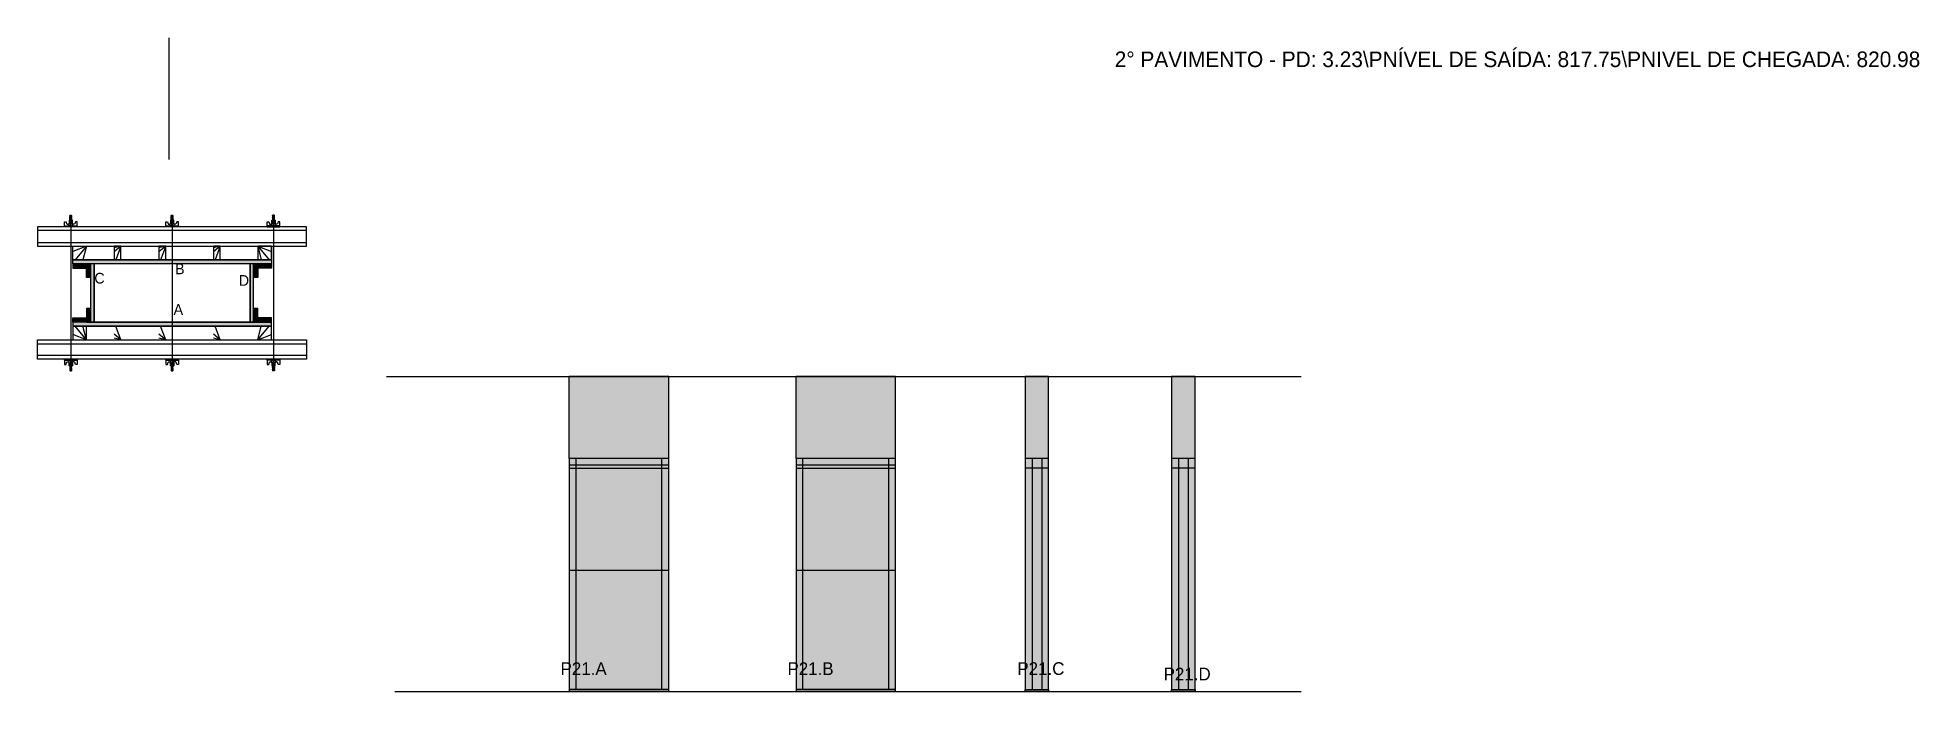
# Model space of a CAD drawing. Header units: metres. Extents: x 3518 to 5449, y 6238 to 6909.
import ezdxf

# ---------------------------------------------------------------- set-up
doc = ezdxf.new("R2010")
doc.units = ezdxf.units.M
for name, color, linetype in [('CHAPA', 7, 'Continuous'), ('COTA', 7, 'Continuous'), ('Hachura', 7, 'Continuous'), ('Madeira', 7, 'Continuous'), ('NOMENCLATURA', 7, 'Continuous'), ('Nível', 7, 'Continuous'), ('Painéis', 7, 'Continuous'), ('Perfil Metálico', 7, 'Continuous'), ('SARR_2.2x7', 7, 'Continuous'), ('SARRAFO', 7, 'Continuous'), ('Texto Seção', 7, 'Continuous'), ('TEXTO_GERAL', 7, 'Continuous')]:
    doc.layers.add(name, color=color, linetype=linetype)

msp = doc.modelspace()

# ---------------------------------------------------------------- hatches: boundary and pattern name
at = {"layer": 'COTA'}
h = msp.add_hatch(color=7, dxfattribs=at)
h.dxf.hatch_style = 1
h.paths.add_polyline_path([(4064, 6477), (4166, 6477), (4166, 6477), (4166, 6561), (4166, 6561), (4064, 6561), (4064, 6561), (4064, 6477)])
h = msp.add_hatch(color=7, dxfattribs=at)
h.dxf.hatch_style = 1
h.paths.add_polyline_path([(4296.8, 6477), (4398.8, 6477), (4398.8, 6477), (4398.8, 6561), (4398.8, 6561), (4296.8, 6561), (4296.8, 6561), (4296.8, 6477)])
h = msp.add_hatch(color=7, dxfattribs=at)
h.dxf.hatch_style = 1
h.paths.add_polyline_path([(4531.9, 6477), (4555.9, 6477), (4555.9, 6477), (4555.9, 6561), (4555.9, 6561), (4531.9, 6561), (4531.9, 6561), (4531.9, 6477)])
h = msp.add_hatch(color=7, dxfattribs=at)
h.dxf.hatch_style = 1
h.paths.add_polyline_path([(4682.1, 6477), (4706.1, 6477), (4706.1, 6477), (4706.1, 6561), (4706.1, 6561), (4682.1, 6561), (4682.1, 6561), (4682.1, 6477)])
at = {"layer": 'Hachura'}
h = msp.add_hatch(color=7, dxfattribs=at)
h.dxf.hatch_style = 1
h.paths.add_polyline_path([(3554.4, 6676.7), (3554.4, 6680.7), (3554.4, 6680.7), (3758.4, 6680.7), (3758.4, 6680.7), (3758.4, 6676.7), (3758.4, 6676.7), (3554.4, 6676.7)])
h = msp.add_hatch(color=7, dxfattribs=at)
h.dxf.hatch_style = 1
h.paths.add_polyline_path([(3554.4, 6676.7), (3554.4, 6680.7), (3554.4, 6680.7), (3758.4, 6680.7), (3758.4, 6680.7), (3758.4, 6676.7), (3758.4, 6676.7), (3554.4, 6676.7)])
h = msp.add_hatch(color=7, dxfattribs=at)
h.dxf.hatch_style = 1
h.paths.add_polyline_path([(3568.4, 6676.7), (3568.4, 6672.3), (3568.4, 6672.3), (3554.4, 6672.3), (3554.4, 6672.3), (3554.4, 6676.7), (3554.4, 6676.7), (3568.4, 6676.7)])
h = msp.add_hatch(color=7, dxfattribs=at)
h.dxf.hatch_style = 1
h.paths.add_polyline_path([(3572.8, 6676.7), (3568.4, 6676.7), (3568.4, 6676.7), (3568.4, 6662.7), (3568.4, 6662.7), (3572.8, 6662.7), (3572.8, 6662.7), (3572.8, 6676.7)])
h = msp.add_hatch(color=7, dxfattribs=at)
h.dxf.hatch_style = 1
h.paths.add_polyline_path([(3576.4, 6676.7), (3572.8, 6676.7), (3572.8, 6676.7), (3572.8, 6616.7), (3572.8, 6616.7), (3576.4, 6616.7), (3576.4, 6616.7), (3576.4, 6676.7)])
h = msp.add_hatch(color=7, dxfattribs=at)
h.dxf.hatch_style = 1
h.paths.add_polyline_path([(3576.4, 6676.7), (3572.8, 6676.7), (3572.8, 6676.7), (3572.8, 6616.7), (3572.8, 6616.7), (3576.4, 6616.7), (3576.4, 6616.7), (3576.4, 6676.7)])
h = msp.add_hatch(color=7, dxfattribs=at)
h.dxf.hatch_style = 1
h.paths.add_polyline_path([(3740, 6676.7), (3736.4, 6676.7), (3736.4, 6676.7), (3736.4, 6616.7), (3736.4, 6616.7), (3740, 6616.7), (3740, 6616.7), (3740, 6676.7)])
h = msp.add_hatch(color=7, dxfattribs=at)
h.dxf.hatch_style = 1
h.paths.add_polyline_path([(3740, 6676.7), (3736.4, 6676.7), (3736.4, 6676.7), (3736.4, 6616.7), (3736.4, 6616.7), (3740, 6616.7), (3740, 6616.7), (3740, 6676.7)])
h = msp.add_hatch(color=7, dxfattribs=at)
h.dxf.hatch_style = 1
h.paths.add_polyline_path([(3744.4, 6676.7), (3740, 6676.7), (3740, 6676.7), (3740, 6662.7), (3740, 6662.7), (3744.4, 6662.7), (3744.4, 6662.7), (3744.4, 6676.7)])
h = msp.add_hatch(color=7, dxfattribs=at)
h.dxf.hatch_style = 1
h.paths.add_polyline_path([(3744.4, 6676.7), (3744.4, 6672.3), (3744.4, 6672.3), (3758.4, 6672.3), (3758.4, 6672.3), (3758.4, 6676.7), (3758.4, 6676.7), (3744.4, 6676.7)])
h = msp.add_hatch(color=7, dxfattribs=at)
h.dxf.hatch_style = 1
h.paths.add_polyline_path([(3572.8, 6616.7), (3568.4, 6616.7), (3568.4, 6616.7), (3568.4, 6630.7), (3568.4, 6630.7), (3572.8, 6630.7), (3572.8, 6630.7), (3572.8, 6616.7)])
h = msp.add_hatch(color=7, dxfattribs=at)
h.dxf.hatch_style = 1
h.paths.add_polyline_path([(3744.4, 6616.7), (3740, 6616.7), (3740, 6616.7), (3740, 6630.7), (3740, 6630.7), (3744.4, 6630.7), (3744.4, 6630.7), (3744.4, 6616.7)])
h = msp.add_hatch(color=7, dxfattribs=at)
h.dxf.hatch_style = 1
h.paths.add_polyline_path([(3568.4, 6616.7), (3568.4, 6621.1), (3568.4, 6621.1), (3554.4, 6621.1), (3554.4, 6621.1), (3554.4, 6616.7), (3554.4, 6616.7), (3568.4, 6616.7)])
h = msp.add_hatch(color=7, dxfattribs=at)
h.dxf.hatch_style = 1
h.paths.add_polyline_path([(3554.4, 6616.7), (3554.4, 6612.7), (3554.4, 6612.7), (3758.4, 6612.7), (3758.4, 6612.7), (3758.4, 6616.7), (3758.4, 6616.7), (3554.4, 6616.7)])
h = msp.add_hatch(color=7, dxfattribs=at)
h.dxf.hatch_style = 1
h.paths.add_polyline_path([(3554.4, 6616.7), (3554.4, 6612.7), (3554.4, 6612.7), (3758.4, 6612.7), (3758.4, 6612.7), (3758.4, 6616.7), (3758.4, 6616.7), (3554.4, 6616.7)])
h = msp.add_hatch(color=7, dxfattribs=at)
h.dxf.hatch_style = 1
h.paths.add_polyline_path([(3744.4, 6616.7), (3744.4, 6621.1), (3744.4, 6621.1), (3758.4, 6621.1), (3758.4, 6621.1), (3758.4, 6616.7), (3758.4, 6616.7), (3744.4, 6616.7)])
h = msp.add_hatch(color=7, dxfattribs=at)
h.dxf.hatch_style = 1
h.paths.add_polyline_path([(4166, 6238), (4166, 6477), (4166, 6477), (4064, 6477), (4064, 6477), (4064, 6238), (4064, 6238), (4166, 6238)])
h = msp.add_hatch(color=7, dxfattribs=at)
h.dxf.hatch_style = 1
h.paths.add_polyline_path([(4398.8, 6238), (4398.8, 6477), (4398.8, 6477), (4296.8, 6477), (4296.8, 6477), (4296.8, 6238), (4296.8, 6238), (4398.8, 6238)])
h = msp.add_hatch(color=7, dxfattribs=at)
h.dxf.hatch_style = 1
h.paths.add_polyline_path([(4555.9, 6477), (4531.9, 6477), (4531.9, 6477), (4531.9, 6238), (4531.9, 6238), (4555.9, 6238), (4555.9, 6238), (4555.9, 6477)])
h = msp.add_hatch(color=7, dxfattribs=at)
h.dxf.hatch_style = 1
h.paths.add_polyline_path([(4706.1, 6477), (4682.1, 6477), (4682.1, 6477), (4682.1, 6238), (4682.1, 6238), (4706.1, 6238), (4706.1, 6238), (4706.1, 6477)])

# ---------------------------------------------------------------- linework, layer by layer
at = {"layer": 'CHAPA', "color": 7, "lineweight": 25}
for points in [[(3554.4, 6676.7), (3554.4, 6680.7), (3758.4, 6680.7), (3758.4, 6676.7)], [(3554.4, 6676.7), (3554.4, 6680.7), (3758.4, 6680.7), (3758.4, 6676.7)], [(3576.4, 6676.7), (3572.8, 6676.7), (3572.8, 6616.7), (3576.4, 6616.7)], [(3576.4, 6676.7), (3572.8, 6676.7), (3572.8, 6616.7), (3576.4, 6616.7)], [(3740, 6676.7), (3736.4, 6676.7), (3736.4, 6616.7), (3740, 6616.7)], [(3740, 6676.7), (3736.4, 6676.7), (3736.4, 6616.7), (3740, 6616.7)], [(3554.4, 6616.7), (3554.4, 6612.7), (3758.4, 6612.7), (3758.4, 6616.7)], [(3554.4, 6616.7), (3554.4, 6612.7), (3758.4, 6612.7), (3758.4, 6616.7)]]:
    msp.add_lwpolyline(points, close=True, dxfattribs=at)
at = {"layer": 'COTA', "color": 7, "lineweight": 25}
for p, q in [((4166, 6561), (4064, 6561)), ((4064, 6477), (4064, 6561)), ((4166, 6477), (4166, 6561)), ((4398.8, 6561), (4296.8, 6561)), ((4296.8, 6477), (4296.8, 6561)), ((4398.8, 6477), (4398.8, 6561))]:
    msp.add_line(p, q, dxfattribs=at)
for points in [[(4555.9, 6477), (4555.9, 6561), (4531.9, 6561), (4531.9, 6477)], [(4706.1, 6477), (4706.1, 6561), (4682.1, 6561), (4682.1, 6477)]]:
    msp.add_lwpolyline(points, dxfattribs=at)
at = {"layer": 'Defpoints', "color": 7, "lineweight": 25}
msp.add_line((3653.4, 6783.7), (3653.4, 6908.7), dxfattribs=at)
at = {"layer": 'Hachura', "color": 7, "lineweight": 25}
for p, q in [((3554.1, 6721.4), (3550.7, 6721.4)), ((3550.7, 6721.4), (3550.7, 6718.2)), ((3554.1, 6721.3), (3550.7, 6721.3)), ((3551.3, 6725.7), (3553.5, 6724.7)), ((3553.4, 6724.4), (3551.3, 6725.5)), ((3551.3, 6724.6), (3553.5, 6723.5)), ((3553.4, 6723.3), (3551.3, 6724.3)), ((3551.3, 6723.4), (3553.5, 6722.3)), ((3553.4, 6722.1), (3551.3, 6723.2)), ((3552.5, 6721.4), (3551.3, 6722)), ((3551.4, 6726.2), (3551.7, 6726.5)), ((3551.4, 6725.8), (3551.4, 6726.2)), ((3551.4, 6726.2), (3551.4, 6726.2)), ((3553.3, 6726.2), (3551.4, 6726.2)), ((3551.4, 6725.8), (3553.3, 6724.9)), ((3551.4, 6725.8), (3553.3, 6724.9)), ((3551.4, 6724.7), (3551.4, 6725.3)), ((3553.3, 6724.3), (3551.4, 6725.3)), ((3551.4, 6724.7), (3553.3, 6723.7)), ((3551.4, 6723.5), (3551.4, 6724.2)), ((3553.3, 6723.2), (3551.4, 6724.2)), ((3551.4, 6723.9), (3551.4, 6724.2)), ((3551.4, 6723.5), (3553.3, 6722.5)), ((3551.4, 6722.3), (3551.4, 6723)), ((3553.3, 6722), (3551.4, 6723)), ((3551.4, 6722.3), (3553.3, 6721.4)), ((3552.3, 6721.4), (3551.4, 6721.8)), ((3551.4, 6721.4), (3551.4, 6721.8)), ((3551.7, 6726.5), (3553, 6726.5)), ((3551.8, 6721.4), (3551.8, 6718.2)), ((3553.3, 6725.5), (3552, 6726.2)), ((3553.4, 6725.6), (3552.3, 6726.2)), ((3552.4, 6725.5), (3552.4, 6571.7)), ((3552.8, 6726.2), (3553.5, 6725.8)), ((3553.3, 6726.2), (3553, 6726.5)), ((3553.1, 6726.2), (3553.3, 6726)), ((3553.3, 6726), (3553.3, 6726.2)), ((3553.3, 6725.5), (3553.3, 6724.9)), ((3553.3, 6723.7), (3553.3, 6724.3)), ((3553.3, 6723), (3553.3, 6723.2)), ((3553.3, 6723), (3553.3, 6722.5)), ((3553.3, 6722), (3553.3, 6721.4)), ((3553.3, 6721.4), (3553.3, 6718.2)), ((3554.1, 6718.2), (3554.1, 6721.4)), ((3658.1, 6721.4), (3654.7, 6721.4)), ((3654.7, 6721.4), (3654.7, 6718.2)), ((3658.1, 6721.3), (3654.7, 6721.3)), ((3655.3, 6725.7), (3657.5, 6724.7)), ((3657.4, 6724.4), (3655.3, 6725.5)), ((3655.3, 6724.6), (3657.5, 6723.5)), ((3657.4, 6723.3), (3655.3, 6724.3)), ((3655.3, 6723.4), (3657.5, 6722.3)), ((3657.4, 6722.1), (3655.3, 6723.2)), ((3656.5, 6721.4), (3655.3, 6722)), ((3655.4, 6726.2), (3655.7, 6726.5)), ((3655.4, 6725.8), (3655.4, 6726.2)), ((3655.4, 6726.2), (3655.4, 6726.2)), ((3657.3, 6726.2), (3655.4, 6726.2)), ((3655.4, 6725.8), (3657.3, 6724.9)), ((3655.4, 6725.8), (3657.3, 6724.9)), ((3655.4, 6724.7), (3655.4, 6725.3)), ((3657.3, 6724.3), (3655.4, 6725.3)), ((3655.4, 6724.7), (3657.3, 6723.7)), ((3655.4, 6723.5), (3655.4, 6724.2)), ((3657.3, 6723.2), (3655.4, 6724.2)), ((3655.4, 6723.9), (3655.4, 6724.2)), ((3655.4, 6723.5), (3657.3, 6722.5)), ((3655.4, 6722.3), (3655.4, 6723)), ((3657.3, 6722), (3655.4, 6723)), ((3655.4, 6722.3), (3657.3, 6721.4)), ((3656.3, 6721.4), (3655.4, 6721.8)), ((3655.4, 6721.4), (3655.4, 6721.8)), ((3655.7, 6726.5), (3657, 6726.5)), ((3655.8, 6721.4), (3655.8, 6718.2)), ((3657.3, 6725.5), (3656, 6726.2)), ((3657.4, 6725.6), (3656.3, 6726.2)), ((3656.4, 6725.5), (3656.4, 6571.7)), ((3656.8, 6726.2), (3657.5, 6725.8)), ((3657.3, 6726.2), (3657, 6726.5)), ((3657.1, 6726.2), (3657.3, 6726)), ((3657.3, 6726), (3657.3, 6726.2)), ((3657.3, 6725.5), (3657.3, 6724.9)), ((3657.3, 6723.7), (3657.3, 6724.3)), ((3657.3, 6723), (3657.3, 6723.2)), ((3657.3, 6723), (3657.3, 6722.5)), ((3657.3, 6722), (3657.3, 6721.4)), ((3657.3, 6721.4), (3657.3, 6718.2)), ((3658.1, 6718.2), (3658.1, 6721.4)), ((3758.7, 6721.4), (3762.1, 6721.4)), ((3758.7, 6718.2), (3758.7, 6721.4)), ((3758.7, 6721.3), (3762.1, 6721.3)), ((3760, 6726.2), (3759.4, 6725.8)), ((3759.4, 6725.6), (3760.5, 6726.2)), ((3761.5, 6725.7), (3759.4, 6724.7)), ((3759.4, 6724.4), (3761.6, 6725.5)), ((3761.5, 6724.6), (3759.4, 6723.5)), ((3759.4, 6723.3), (3761.6, 6724.3)), ((3761.5, 6723.4), (3759.4, 6722.3)), ((3759.4, 6722.1), (3761.6, 6723.2)), ((3759.5, 6726.2), (3759.8, 6726.5)), ((3759.8, 6726.2), (3759.5, 6726)), ((3759.5, 6726), (3759.5, 6726.2)), ((3759.5, 6725.5), (3760.8, 6726.2)), ((3759.5, 6726.2), (3761.5, 6726.2)), ((3761.5, 6725.8), (3759.5, 6724.9)), ((3761.5, 6725.8), (3759.5, 6724.9)), ((3759.5, 6725.5), (3759.5, 6724.9)), ((3759.5, 6724.3), (3761.5, 6725.3)), ((3761.5, 6724.7), (3759.5, 6723.7)), ((3759.5, 6723.7), (3759.5, 6724.3)), ((3759.5, 6723.2), (3761.5, 6724.2)), ((3761.5, 6723.5), (3759.5, 6722.5)), ((3759.5, 6723), (3759.5, 6723.2)), ((3759.5, 6723), (3759.5, 6722.5)), ((3759.5, 6722), (3761.5, 6723)), ((3761.5, 6722.3), (3759.5, 6721.4)), ((3759.5, 6722), (3759.5, 6721.4)), ((3759.5, 6721.4), (3759.5, 6718.2)), ((3761.1, 6726.5), (3759.8, 6726.5)), ((3760.3, 6721.4), (3761.6, 6722)), ((3760.4, 6725.5), (3760.4, 6571.7)), ((3760.5, 6721.4), (3761.5, 6721.8)), ((3761.5, 6726.2), (3761.1, 6726.5)), ((3761.1, 6721.4), (3761.1, 6718.2)), ((3761.5, 6725.8), (3761.5, 6726.2)), ((3761.5, 6726.2), (3761.5, 6726.2)), ((3761.5, 6724.7), (3761.5, 6725.3)), ((3761.5, 6723.5), (3761.5, 6724.2)), ((3761.5, 6723.9), (3761.5, 6724.2)), ((3761.5, 6722.3), (3761.5, 6723)), ((3761.5, 6721.4), (3761.5, 6721.8)), ((3762.1, 6721.4), (3762.1, 6718.2)), ((3546, 6714.7), (3546, 6719.8)), ((3546, 6719.8), (3547.6, 6719.8)), ((3546, 6715.6), (3558.9, 6715.6)), ((3546, 6715.6), (3551.1, 6715.6)), ((3558.9, 6714.7), (3546, 6714.7)), ((3546.1, 6715.6), (3546.1, 6714.7)), ((3546.3, 6715.6), (3546.3, 6714.7)), ((3546.7, 6715.6), (3546.7, 6714.7)), ((3547.1, 6715.6), (3547.1, 6714.7)), ((3547.6, 6719.8), (3548.2, 6717.6)), ((3548, 6715.6), (3548, 6714.7)), ((3548.5, 6717.4), (3550.5, 6717.4)), ((3549.4, 6715.6), (3549.4, 6714.7)), ((3557.9, 6714.7), (3550.1, 6714.7)), ((3550.5, 6718.2), (3554.3, 6718.2)), ((3550.5, 6715.6), (3550.5, 6718.2)), ((3552.4, 6715.6), (3550.5, 6715.6)), ((3551.1, 6715.6), (3551.8, 6715.6)), ((3551.5, 6715.3), (3551.5, 6715.5)), ((3551.5, 6714.8), (3551.5, 6715.3)), ((3552.1, 6715.6), (3552.1, 6717.6)), ((3552.4, 6715.6), (3552.4, 6714.7)), ((3552.6, 6717.6), (3552.6, 6715.6)), ((3553.4, 6715.5), (3553.4, 6715)), ((3554.3, 6718.2), (3554.1, 6718.2)), ((3554.3, 6718.2), (3554.1, 6718.2)), ((3554.3, 6718.2), (3554.3, 6715.6)), ((3556.3, 6717.4), (3554.3, 6717.4)), ((3555.4, 6715.6), (3555.4, 6714.7)), ((3557.2, 6719.8), (3556.6, 6717.6)), ((3556.9, 6715.6), (3556.9, 6714.7)), ((3558.9, 6719.8), (3557.2, 6719.8)), ((3557.7, 6715.6), (3557.7, 6714.7)), ((3558.2, 6715.6), (3558.2, 6714.7)), ((3558.5, 6715.6), (3558.5, 6714.7)), ((3558.7, 6715.6), (3558.7, 6714.7)), ((3558.9, 6715.6), (3558.9, 6719.8)), ((3558.9, 6715.6), (3558.9, 6714.7)), ((3650, 6714.7), (3650, 6719.8)), ((3650, 6719.8), (3651.6, 6719.8)), ((3650, 6715.6), (3662.9, 6715.6)), ((3650, 6715.6), (3655.1, 6715.6)), ((3662.9, 6714.7), (3650, 6714.7)), ((3650.1, 6715.6), (3650.1, 6714.7)), ((3650.3, 6715.6), (3650.3, 6714.7)), ((3650.7, 6715.6), (3650.7, 6714.7)), ((3651.1, 6715.6), (3651.1, 6714.7)), ((3651.6, 6719.8), (3652.2, 6717.6)), ((3652, 6715.6), (3652, 6714.7)), ((3652.5, 6717.4), (3654.5, 6717.4)), ((3653.4, 6715.6), (3653.4, 6714.7)), ((3661.9, 6714.7), (3654.1, 6714.7)), ((3654.5, 6718.2), (3658.3, 6718.2)), ((3654.5, 6715.6), (3654.5, 6718.2)), ((3656.4, 6715.6), (3654.5, 6715.6)), ((3655.1, 6715.6), (3655.8, 6715.6)), ((3655.5, 6715.3), (3655.5, 6715.5)), ((3655.5, 6714.8), (3655.5, 6715.3)), ((3656.1, 6715.6), (3656.1, 6717.6)), ((3656.4, 6715.6), (3656.4, 6714.7)), ((3656.6, 6717.6), (3656.6, 6715.6)), ((3657.4, 6715.5), (3657.4, 6715)), ((3658.3, 6718.2), (3658.1, 6718.2)), ((3658.3, 6718.2), (3658.1, 6718.2)), ((3658.3, 6718.2), (3658.3, 6715.6)), ((3660.3, 6717.4), (3658.3, 6717.4)), ((3659.4, 6715.6), (3659.4, 6714.7)), ((3661.2, 6719.8), (3660.6, 6717.6)), ((3660.9, 6715.6), (3660.9, 6714.7)), ((3662.9, 6719.8), (3661.2, 6719.8)), ((3661.7, 6715.6), (3661.7, 6714.7)), ((3662.2, 6715.6), (3662.2, 6714.7)), ((3662.5, 6715.6), (3662.5, 6714.7)), ((3662.7, 6715.6), (3662.7, 6714.7)), ((3662.9, 6715.6), (3662.9, 6719.8)), ((3662.9, 6715.6), (3662.9, 6714.7)), ((3754, 6715.6), (3754, 6719.8)), ((3754, 6719.8), (3755.6, 6719.8)), ((3766.9, 6715.6), (3754, 6715.6)), ((3754, 6715.6), (3754, 6714.7)), ((3754, 6714.7), (3766.9, 6714.7)), ((3754.1, 6715.6), (3754.1, 6714.7)), ((3754.3, 6715.6), (3754.3, 6714.7)), ((3754.7, 6715.6), (3754.7, 6714.7)), ((3754.9, 6714.7), (3762.7, 6714.7)), ((3755.1, 6715.6), (3755.1, 6714.7)), ((3755.6, 6719.8), (3756.2, 6717.6)), ((3756, 6715.6), (3756, 6714.7)), ((3756.5, 6717.4), (3758.5, 6717.4)), ((3757.4, 6715.6), (3757.4, 6714.7)), ((3762.4, 6718.2), (3758.5, 6718.2)), ((3758.5, 6718.2), (3758.5, 6715.6)), ((3758.5, 6718.2), (3758.7, 6718.2)), ((3758.5, 6718.2), (3758.7, 6718.2)), ((3759.4, 6715.5), (3759.4, 6715)), ((3760.2, 6717.6), (3760.2, 6715.6)), ((3760.4, 6715.6), (3762.4, 6715.6)), ((3760.4, 6715.6), (3760.4, 6714.7)), ((3760.7, 6715.6), (3760.7, 6717.6)), ((3761.7, 6715.6), (3761.1, 6715.6)), ((3761.4, 6715.3), (3761.4, 6715.5)), ((3761.4, 6714.8), (3761.4, 6715.3)), ((3766.9, 6715.6), (3761.7, 6715.6)), ((3762.4, 6715.6), (3762.4, 6718.2)), ((3764.3, 6717.4), (3762.4, 6717.4)), ((3763.5, 6715.6), (3763.5, 6714.7)), ((3765.2, 6719.8), (3764.6, 6717.6)), ((3764.9, 6715.6), (3764.9, 6714.7)), ((3766.9, 6719.8), (3765.2, 6719.8)), ((3765.7, 6715.6), (3765.7, 6714.7)), ((3766.2, 6715.6), (3766.2, 6714.7)), ((3766.5, 6715.6), (3766.5, 6714.7)), ((3766.7, 6715.6), (3766.7, 6714.7)), ((3766.9, 6714.7), (3766.9, 6719.8)), ((3558.9, 6578.7), (3546, 6578.7)), ((3546, 6578.7), (3546, 6573.5)), ((3546, 6577.8), (3558.9, 6577.8)), ((3546, 6577.8), (3551.1, 6577.8)), ((3546, 6573.5), (3547.6, 6573.5)), ((3546.1, 6577.8), (3546.1, 6578.7)), ((3546.3, 6577.8), (3546.3, 6578.7)), ((3546.7, 6577.8), (3546.7, 6578.7)), ((3547.1, 6577.8), (3547.1, 6578.7)), ((3547.6, 6573.5), (3548.2, 6575.7)), ((3548, 6577.8), (3548, 6578.7)), ((3548.5, 6576), (3550.5, 6576)), ((3549.4, 6577.8), (3549.4, 6578.7)), ((3557.9, 6578.7), (3550.1, 6578.7)), ((3552.4, 6577.8), (3550.5, 6577.8)), ((3550.5, 6577.8), (3550.5, 6575.2)), ((3550.5, 6575.2), (3554.3, 6575.2)), ((3550.7, 6572), (3550.7, 6575.2)), ((3554.1, 6572), (3550.7, 6572)), ((3554.1, 6572), (3550.7, 6572)), ((3551.1, 6577.8), (3551.8, 6577.8)), ((3552.5, 6572), (3551.3, 6571.3)), ((3553.4, 6571.2), (3551.3, 6570.2)), ((3551.3, 6569.9), (3553.5, 6571)), ((3553.4, 6570.1), (3551.3, 6569)), ((3551.3, 6568.8), (3553.5, 6569.9)), ((3553.4, 6568.9), (3551.3, 6567.9)), ((3551.3, 6567.6), (3553.5, 6568.7)), ((3551.4, 6571), (3553.3, 6572)), ((3552.3, 6572), (3551.4, 6571.5)), ((3551.4, 6572), (3551.4, 6571.5)), ((3553.3, 6571.3), (3551.4, 6570.4)), ((3551.4, 6571), (3551.4, 6570.4)), ((3551.4, 6569.8), (3553.3, 6570.8)), ((3553.3, 6570.2), (3551.4, 6569.2)), ((3551.4, 6569.8), (3551.4, 6569.2)), ((3551.4, 6568.7), (3553.3, 6569.6)), ((3551.4, 6569.4), (3551.4, 6569.2)), ((3553.3, 6569), (3551.4, 6568)), ((3551.4, 6568.7), (3551.4, 6568)), ((3551.4, 6567.5), (3553.3, 6568.5)), ((3551.4, 6567.5), (3553.3, 6568.5)), ((3551.4, 6567.5), (3551.4, 6567.2)), ((3551.4, 6567.2), (3551.4, 6567.2)), ((3551.4, 6567.2), (3551.7, 6566.9)), ((3553.3, 6567.2), (3551.4, 6567.2)), ((3551.5, 6578.5), (3551.5, 6578.1)), ((3551.5, 6578.1), (3551.5, 6577.9)), ((3551.7, 6566.9), (3553, 6566.9)), ((3551.8, 6572), (3551.8, 6575.2)), ((3553.3, 6567.8), (3552, 6567.2)), ((3552.1, 6577.8), (3552.1, 6575.8)), ((3553.4, 6567.8), (3552.3, 6567.2)), ((3552.4, 6577.8), (3552.4, 6578.7)), ((3552.6, 6575.8), (3552.6, 6577.8)), ((3552.8, 6567.2), (3553.5, 6567.5)), ((3553.3, 6567.2), (3553, 6566.9)), ((3553.1, 6567.2), (3553.3, 6567.3)), ((3553.3, 6572), (3553.3, 6575.2)), ((3553.3, 6571.3), (3553.3, 6572)), ((3553.3, 6570.4), (3553.3, 6570.8)), ((3553.3, 6570.4), (3553.3, 6570.2)), ((3553.3, 6569.6), (3553.3, 6569)), ((3553.3, 6567.8), (3553.3, 6568.5)), ((3553.3, 6567.3), (3553.3, 6567.2)), ((3553.4, 6577.9), (3553.4, 6578.3)), ((3554.1, 6575.2), (3554.1, 6572)), ((3554.3, 6575.2), (3554.1, 6575.2)), ((3554.3, 6575.2), (3554.1, 6575.2)), ((3556.3, 6576), (3554.3, 6576)), ((3554.3, 6575.2), (3554.3, 6577.8)), ((3555.4, 6577.8), (3555.4, 6578.7)), ((3557.2, 6573.5), (3556.6, 6575.7)), ((3556.9, 6577.8), (3556.9, 6578.7)), ((3558.9, 6573.5), (3557.2, 6573.5)), ((3557.7, 6577.8), (3557.7, 6578.7)), ((3558.2, 6577.8), (3558.2, 6578.7)), ((3558.5, 6577.8), (3558.5, 6578.7)), ((3558.7, 6577.8), (3558.7, 6578.7)), ((3558.9, 6577.8), (3558.9, 6578.7)), ((3558.9, 6577.8), (3558.9, 6573.5)), ((3662.9, 6578.7), (3650, 6578.7)), ((3650, 6578.7), (3650, 6573.5)), ((3650, 6577.8), (3662.9, 6577.8)), ((3650, 6577.8), (3655.1, 6577.8)), ((3650, 6573.5), (3651.6, 6573.5)), ((3650.1, 6577.8), (3650.1, 6578.7)), ((3650.3, 6577.8), (3650.3, 6578.7)), ((3650.7, 6577.8), (3650.7, 6578.7)), ((3651.1, 6577.8), (3651.1, 6578.7)), ((3651.6, 6573.5), (3652.2, 6575.7)), ((3652, 6577.8), (3652, 6578.7)), ((3652.5, 6576), (3654.5, 6576)), ((3653.4, 6577.8), (3653.4, 6578.7)), ((3661.9, 6578.7), (3654.1, 6578.7)), ((3656.4, 6577.8), (3654.5, 6577.8)), ((3654.5, 6577.8), (3654.5, 6575.2)), ((3654.5, 6575.2), (3658.3, 6575.2)), ((3654.7, 6572), (3654.7, 6575.2)), ((3658.1, 6572), (3654.7, 6572)), ((3658.1, 6572), (3654.7, 6572)), ((3655.1, 6577.8), (3655.8, 6577.8)), ((3656.5, 6572), (3655.3, 6571.3)), ((3657.4, 6571.2), (3655.3, 6570.2)), ((3655.3, 6569.9), (3657.5, 6571)), ((3657.4, 6570.1), (3655.3, 6569)), ((3655.3, 6568.8), (3657.5, 6569.9)), ((3657.4, 6568.9), (3655.3, 6567.9)), ((3655.3, 6567.6), (3657.5, 6568.7)), ((3655.4, 6571), (3657.3, 6572)), ((3656.3, 6572), (3655.4, 6571.5)), ((3655.4, 6572), (3655.4, 6571.5)), ((3657.3, 6571.3), (3655.4, 6570.4)), ((3655.4, 6571), (3655.4, 6570.4)), ((3655.4, 6569.8), (3657.3, 6570.8)), ((3657.3, 6570.2), (3655.4, 6569.2)), ((3655.4, 6569.8), (3655.4, 6569.2)), ((3655.4, 6568.7), (3657.3, 6569.6)), ((3655.4, 6569.4), (3655.4, 6569.2)), ((3657.3, 6569), (3655.4, 6568)), ((3655.4, 6568.7), (3655.4, 6568)), ((3655.4, 6567.5), (3657.3, 6568.5)), ((3655.4, 6567.5), (3657.3, 6568.5)), ((3655.4, 6567.5), (3655.4, 6567.2)), ((3655.4, 6567.2), (3655.4, 6567.2)), ((3655.4, 6567.2), (3655.7, 6566.9)), ((3657.3, 6567.2), (3655.4, 6567.2)), ((3655.5, 6578.5), (3655.5, 6578.1)), ((3655.5, 6578.1), (3655.5, 6577.9)), ((3655.7, 6566.9), (3657, 6566.9)), ((3655.8, 6572), (3655.8, 6575.2)), ((3657.3, 6567.8), (3656, 6567.2)), ((3656.1, 6577.8), (3656.1, 6575.8)), ((3657.4, 6567.8), (3656.3, 6567.2)), ((3656.4, 6577.8), (3656.4, 6578.7)), ((3656.6, 6575.8), (3656.6, 6577.8)), ((3656.8, 6567.2), (3657.5, 6567.5)), ((3657.3, 6567.2), (3657, 6566.9)), ((3657.1, 6567.2), (3657.3, 6567.3)), ((3657.3, 6572), (3657.3, 6575.2)), ((3657.3, 6571.3), (3657.3, 6572)), ((3657.3, 6570.4), (3657.3, 6570.8)), ((3657.3, 6570.4), (3657.3, 6570.2)), ((3657.3, 6569.6), (3657.3, 6569)), ((3657.3, 6567.8), (3657.3, 6568.5)), ((3657.3, 6567.3), (3657.3, 6567.2)), ((3657.4, 6577.9), (3657.4, 6578.3)), ((3658.1, 6575.2), (3658.1, 6572)), ((3658.3, 6575.2), (3658.1, 6575.2)), ((3658.3, 6575.2), (3658.1, 6575.2)), ((3660.3, 6576), (3658.3, 6576)), ((3658.3, 6575.2), (3658.3, 6577.8)), ((3659.4, 6577.8), (3659.4, 6578.7)), ((3661.2, 6573.5), (3660.6, 6575.7)), ((3660.9, 6577.8), (3660.9, 6578.7)), ((3662.9, 6573.5), (3661.2, 6573.5)), ((3661.7, 6577.8), (3661.7, 6578.7)), ((3662.2, 6577.8), (3662.2, 6578.7)), ((3662.5, 6577.8), (3662.5, 6578.7)), ((3662.7, 6577.8), (3662.7, 6578.7)), ((3662.9, 6577.8), (3662.9, 6578.7)), ((3662.9, 6577.8), (3662.9, 6573.5)), ((3754, 6578.7), (3766.9, 6578.7)), ((3754, 6577.8), (3754, 6578.7)), ((3766.9, 6577.8), (3754, 6577.8)), ((3754, 6577.8), (3754, 6573.5)), ((3754, 6573.5), (3755.6, 6573.5)), ((3754.1, 6577.8), (3754.1, 6578.7)), ((3754.3, 6577.8), (3754.3, 6578.7)), ((3754.7, 6577.8), (3754.7, 6578.7)), ((3754.9, 6578.7), (3762.7, 6578.7)), ((3755.1, 6577.8), (3755.1, 6578.7)), ((3755.6, 6573.5), (3756.2, 6575.7)), ((3756, 6577.8), (3756, 6578.7)), ((3756.5, 6576), (3758.5, 6576)), ((3757.4, 6577.8), (3757.4, 6578.7)), ((3758.5, 6575.2), (3758.5, 6577.8)), ((3762.4, 6575.2), (3758.5, 6575.2)), ((3758.5, 6575.2), (3758.7, 6575.2)), ((3758.5, 6575.2), (3758.7, 6575.2)), ((3758.7, 6575.2), (3758.7, 6572)), ((3758.7, 6572), (3762.1, 6572)), ((3758.7, 6572), (3762.1, 6572)), ((3759.4, 6577.9), (3759.4, 6578.3)), ((3759.4, 6571.2), (3761.6, 6570.2)), ((3761.5, 6569.9), (3759.4, 6571)), ((3759.4, 6570.1), (3761.6, 6569)), ((3761.5, 6568.8), (3759.4, 6569.9)), ((3759.4, 6568.9), (3761.6, 6567.9)), ((3761.5, 6567.6), (3759.4, 6568.7)), ((3759.4, 6567.8), (3760.5, 6567.2)), ((3760, 6567.2), (3759.4, 6567.5)), ((3759.5, 6572), (3759.5, 6575.2)), ((3759.5, 6571.3), (3759.5, 6572)), ((3761.5, 6571), (3759.5, 6572)), ((3759.5, 6571.3), (3761.5, 6570.4)), ((3759.5, 6570.4), (3759.5, 6570.8)), ((3761.5, 6569.8), (3759.5, 6570.8)), ((3759.5, 6570.4), (3759.5, 6570.2)), ((3759.5, 6570.2), (3761.5, 6569.2)), ((3759.5, 6569.6), (3759.5, 6569)), ((3761.5, 6568.7), (3759.5, 6569.6)), ((3759.5, 6569), (3761.5, 6568)), ((3761.5, 6567.5), (3759.5, 6568.5)), ((3759.5, 6567.8), (3759.5, 6568.5)), ((3761.5, 6567.5), (3759.5, 6568.5)), ((3759.5, 6567.8), (3760.8, 6567.2)), ((3759.8, 6567.2), (3759.5, 6567.3)), ((3759.5, 6567.3), (3759.5, 6567.2)), ((3759.5, 6567.2), (3759.8, 6566.9)), ((3759.5, 6567.2), (3761.5, 6567.2)), ((3761.1, 6566.9), (3759.8, 6566.9)), ((3760.2, 6575.8), (3760.2, 6577.8)), ((3760.3, 6572), (3761.6, 6571.3)), ((3760.4, 6577.8), (3760.4, 6578.7)), ((3760.4, 6577.8), (3762.4, 6577.8)), ((3760.5, 6572), (3761.5, 6571.5)), ((3760.7, 6577.8), (3760.7, 6575.8)), ((3761.7, 6577.8), (3761.1, 6577.8)), ((3761.1, 6572), (3761.1, 6575.2)), ((3761.5, 6567.2), (3761.1, 6566.9)), ((3761.4, 6578.5), (3761.4, 6578.1)), ((3761.4, 6578.1), (3761.4, 6577.9)), ((3761.5, 6572), (3761.5, 6571.5)), ((3761.5, 6571), (3761.5, 6570.4)), ((3761.5, 6569.8), (3761.5, 6569.2)), ((3761.5, 6569.4), (3761.5, 6569.2)), ((3761.5, 6568.7), (3761.5, 6568)), ((3761.5, 6567.5), (3761.5, 6567.2)), ((3761.5, 6567.2), (3761.5, 6567.2)), ((3766.9, 6577.8), (3761.7, 6577.8)), ((3762.1, 6572), (3762.1, 6575.2)), ((3762.4, 6577.8), (3762.4, 6575.2)), ((3764.3, 6576), (3762.4, 6576)), ((3763.5, 6577.8), (3763.5, 6578.7)), ((3765.2, 6573.5), (3764.6, 6575.7)), ((3764.9, 6577.8), (3764.9, 6578.7)), ((3766.9, 6573.5), (3765.2, 6573.5)), ((3765.7, 6577.8), (3765.7, 6578.7)), ((3766.2, 6577.8), (3766.2, 6578.7)), ((3766.5, 6577.8), (3766.5, 6578.7)), ((3766.7, 6577.8), (3766.7, 6578.7)), ((3766.9, 6578.7), (3766.9, 6573.5))]:
    msp.add_line(p, q, dxfattribs=at)
at = {"layer": 'Madeira', "color": 7, "lineweight": 25}
for p, q in [((3568.4, 6694.7), (3554.4, 6689.3)), ((3568.4, 6694.7), (3556.9, 6680.7)), ((3568.4, 6694.7), (3564.9, 6680.7)), ((3603.9, 6694.7), (3596.9, 6688.9)), ((3603.9, 6694.7), (3596.9, 6692.9)), ((3603.9, 6694.7), (3598.5, 6680.7)), ((3649.9, 6694.7), (3642.9, 6688.9)), ((3649.9, 6694.7), (3642.9, 6692.9)), ((3649.9, 6694.7), (3644.5, 6680.7)), ((3705.9, 6694.7), (3698.9, 6688.9)), ((3705.9, 6694.7), (3698.9, 6692.9)), ((3705.9, 6694.7), (3700.5, 6680.7)), ((3744.4, 6694.7), (3755.9, 6680.7)), ((3744.4, 6694.7), (3747.9, 6680.7)), ((3744.4, 6694.7), (3758.4, 6689.2)), ((3568.4, 6598.7), (3554.4, 6604.1)), ((3568.4, 6598.7), (3556.9, 6612.7)), ((3568.4, 6598.7), (3564.9, 6612.7)), ((3603.9, 6598.7), (3596.9, 6604.4)), ((3603.9, 6598.7), (3598.5, 6612.7)), ((3649.9, 6598.7), (3642.9, 6604.4)), ((3649.9, 6598.7), (3644.5, 6612.7)), ((3705.9, 6598.7), (3698.9, 6604.4)), ((3705.9, 6598.7), (3700.5, 6612.7)), ((3744.4, 6598.7), (3755.9, 6612.7)), ((3744.4, 6598.7), (3747.9, 6612.7)), ((3744.4, 6598.7), (3758.4, 6604.1)), ((3603.9, 6598.7), (3596.9, 6600.4)), ((3649.9, 6598.7), (3642.9, 6600.4)), ((3705.9, 6598.7), (3698.9, 6600.4))]:
    msp.add_line(p, q, dxfattribs=at)
for points in [[(3758.4, 6694.7), (3758.4, 6680.7), (3554.4, 6680.7), (3554.4, 6694.7)], [(3603.9, 6694.7), (3596.9, 6694.7), (3596.9, 6680.7), (3603.9, 6680.7)], [(3649.9, 6694.7), (3642.9, 6694.7), (3642.9, 6680.7), (3649.9, 6680.7)], [(3705.9, 6694.7), (3698.9, 6694.7), (3698.9, 6680.7), (3705.9, 6680.7)], [(3744.4, 6694.7), (3744.4, 6680.7), (3758.4, 6680.7), (3758.4, 6694.7)], [(3568.4, 6598.7), (3568.4, 6612.7), (3554.4, 6612.7), (3554.4, 6598.7)], [(3758.4, 6598.7), (3758.4, 6612.7), (3554.4, 6612.7), (3554.4, 6598.7)]]:
    msp.add_lwpolyline(points, close=True, dxfattribs=at)
at = {"layer": 'Nível', "color": 7, "lineweight": 25}
for p, q in [((3876.5, 6561), (4815.2, 6561)), ((3884.8, 6238), (4815.2, 6238))]:
    msp.add_line(p, q, dxfattribs=at)
at = {"layer": 'Painéis', "color": 7, "lineweight": 25}
for p, q in [((4064, 6477), (4064, 6238)), ((4166, 6477), (4064, 6477)), ((4166, 6238), (4166, 6477)), ((4296.8, 6477), (4296.8, 6238)), ((4398.8, 6477), (4296.8, 6477)), ((4398.8, 6238), (4398.8, 6477)), ((4531.9, 6477), (4531.9, 6240)), ((4555.9, 6477), (4531.9, 6477)), ((4555.9, 6240), (4555.9, 6477)), ((4682.1, 6477), (4682.1, 6240)), ((4706.1, 6477), (4682.1, 6477)), ((4706.1, 6240), (4706.1, 6477)), ((4064, 6467), (4166, 6467)), ((4296.8, 6467), (4398.8, 6467)), ((4555.9, 6467), (4531.9, 6467)), ((4706.1, 6467), (4682.1, 6467)), ((4166, 6362), (4064, 6362)), ((4398.8, 6362), (4296.8, 6362)), ((4064, 6240), (4166, 6240)), ((4296.8, 6240), (4398.8, 6240)), ((4531.9, 6240), (4555.9, 6240)), ((4682.1, 6240), (4706.1, 6240))]:
    msp.add_line(p, q, dxfattribs=at)
for points in [[(3736.4, 6616.7), (3736.4, 6676.7), (3576.4, 6676.7), (3576.4, 6616.7)], [(4166, 6240), (4064, 6240), (4064, 6238), (4166, 6238)], [(4398.8, 6240), (4296.8, 6240), (4296.8, 6238), (4398.8, 6238)], [(4531.9, 6240), (4555.9, 6240), (4555.9, 6238), (4531.9, 6238)], [(4682.1, 6240), (4706.1, 6240), (4706.1, 6238), (4682.1, 6238)]]:
    msp.add_lwpolyline(points, close=True, dxfattribs=at)
at = {"layer": 'Perfil Metálico', "color": 7, "lineweight": 25}
for points in [[(3518.4, 6714.7), (3518.4, 6694.7), (3794.4, 6694.7), (3794.4, 6714.7)], [(3794.4, 6698.7), (3794.4, 6710.7), (3518.4, 6710.7), (3518.4, 6698.7)], [(3518.4, 6578.7), (3518.4, 6598.7), (3794.4, 6598.7), (3794.4, 6578.7)], [(3794.4, 6594.7), (3794.4, 6582.7), (3518.4, 6582.7), (3518.4, 6594.7)]]:
    msp.add_lwpolyline(points, close=True, dxfattribs=at)
at = {"layer": 'SARR_2.2x7', "color": 7, "lineweight": 25}
for p, q in [((4166, 6470), (4064, 6470)), ((4071, 6477), (4071, 6477)), ((4071, 6467), (4071, 6477)), ((4071, 6470), (4071, 6470)), ((4159, 6467), (4159, 6477)), ((4398.8, 6470), (4296.8, 6470)), ((4303.8, 6467), (4303.8, 6477)), ((4391.8, 6467), (4391.8, 6477)), ((4538.9, 6477), (4538.9, 6240)), ((4548.9, 6477), (4548.9, 6240)), ((4689.1, 6477), (4689.1, 6240)), ((4699.1, 6477), (4699.1, 6240)), ((4071, 6362), (4071, 6467)), ((4159, 6362), (4159, 6467)), ((4303.8, 6362), (4303.8, 6467)), ((4391.8, 6362), (4391.8, 6467)), ((4071, 6240), (4071, 6362)), ((4159, 6240), (4159, 6362)), ((4303.8, 6240), (4303.8, 6362)), ((4391.8, 6240), (4391.8, 6362)), ((4071, 6240), (4071, 6240)), ((4159, 6240), (4159, 6240)), ((4303.8, 6240), (4303.8, 6240)), ((4391.8, 6240), (4391.8, 6240))]:
    msp.add_line(p, q, dxfattribs=at)
at = {"layer": 'SARRAFO', "color": 7, "lineweight": 25}
for points in [[(3554.4, 6672.3), (3568.4, 6672.3), (3568.4, 6676.7), (3554.4, 6676.7)], [(3568.4, 6662.7), (3568.4, 6676.7), (3572.8, 6676.7), (3572.8, 6662.7)], [(3740, 6662.7), (3740, 6676.7), (3744.4, 6676.7), (3744.4, 6662.7)], [(3758.4, 6672.3), (3744.4, 6672.3), (3744.4, 6676.7), (3758.4, 6676.7)], [(3568.4, 6630.7), (3568.4, 6616.7), (3572.8, 6616.7), (3572.8, 6630.7)], [(3740, 6630.7), (3740, 6616.7), (3744.4, 6616.7), (3744.4, 6630.7)], [(3554.4, 6621.1), (3568.4, 6621.1), (3568.4, 6616.7), (3554.4, 6616.7)], [(3758.4, 6621.1), (3744.4, 6621.1), (3744.4, 6616.7), (3758.4, 6616.7)]]:
    msp.add_lwpolyline(points, close=True, dxfattribs=at)

# ---------------------------------------------------------------- texts
at = {"layer": 'NOMENCLATURA', "color": 7, "lineweight": 25}
msp.add_text('2° PAVIMENTO - PD: 3.23\\PNÍVEL DE SAÍDA: 817.75\\PNIVEL DE CHEGADA: 820.98', height=16, dxfattribs=at).set_placement((4623.7, 6878.5))
at = {"layer": 'Texto Seção', "color": 7, "lineweight": 25}
for s, p in [('P21.A', (4055, 6254.8)), ('P21.B', (4287.9, 6254.8)), ('P21.C', (4523.8, 6254.9)), ('P21.D', (4673.9, 6249.3))]:
    msp.add_text(s, height=13, dxfattribs=at).set_placement(p)
at = {"layer": 'TEXTO_GERAL', "color": 7, "lineweight": 25}
for s, p in [('C', (3576.6, 6656.4)), ('B', (3659.4, 6666)), ('D', (3724.8, 6654.1)), ('A', (3657.9, 6624.3))]:
    msp.add_text(s, height=11, dxfattribs=at).set_placement(p)

doc.saveas('drawing.dxf')
